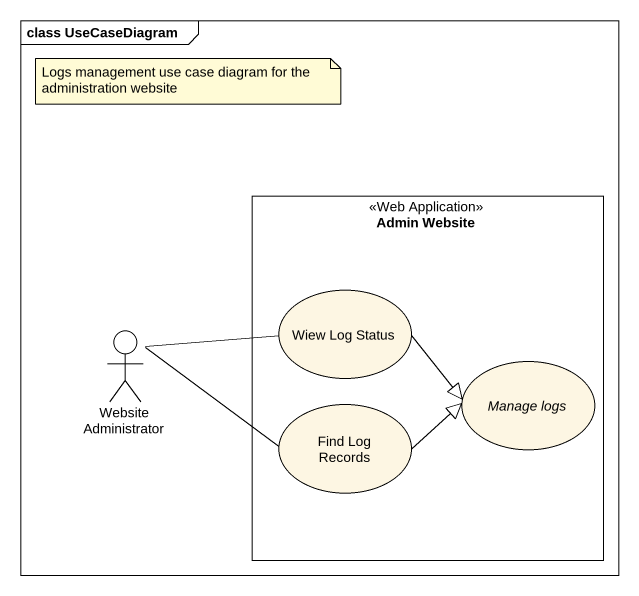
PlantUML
@startuml
mainframe class UseCaseDiagram
rectangle "Admin Website" as Admin_Website <<Web Application>> {
  usecase "Wiew Log Status" as Wiew_Log_Status
  usecase "Manage logs" as Manage_logs
  usecase "Find Log Records" as Find_Log_Records
}
actor "Website Administrator" as Website_Administrator
Wiew_Log_Status -right-|> Manage_logs
Website_Administrator -right- Wiew_Log_Status
Website_Administrator -right- Find_Log_Records
Find_Log_Records -right-|> Manage_logs
note as N1
  Logs management use case diagram for the administration website
end note
@enduml
